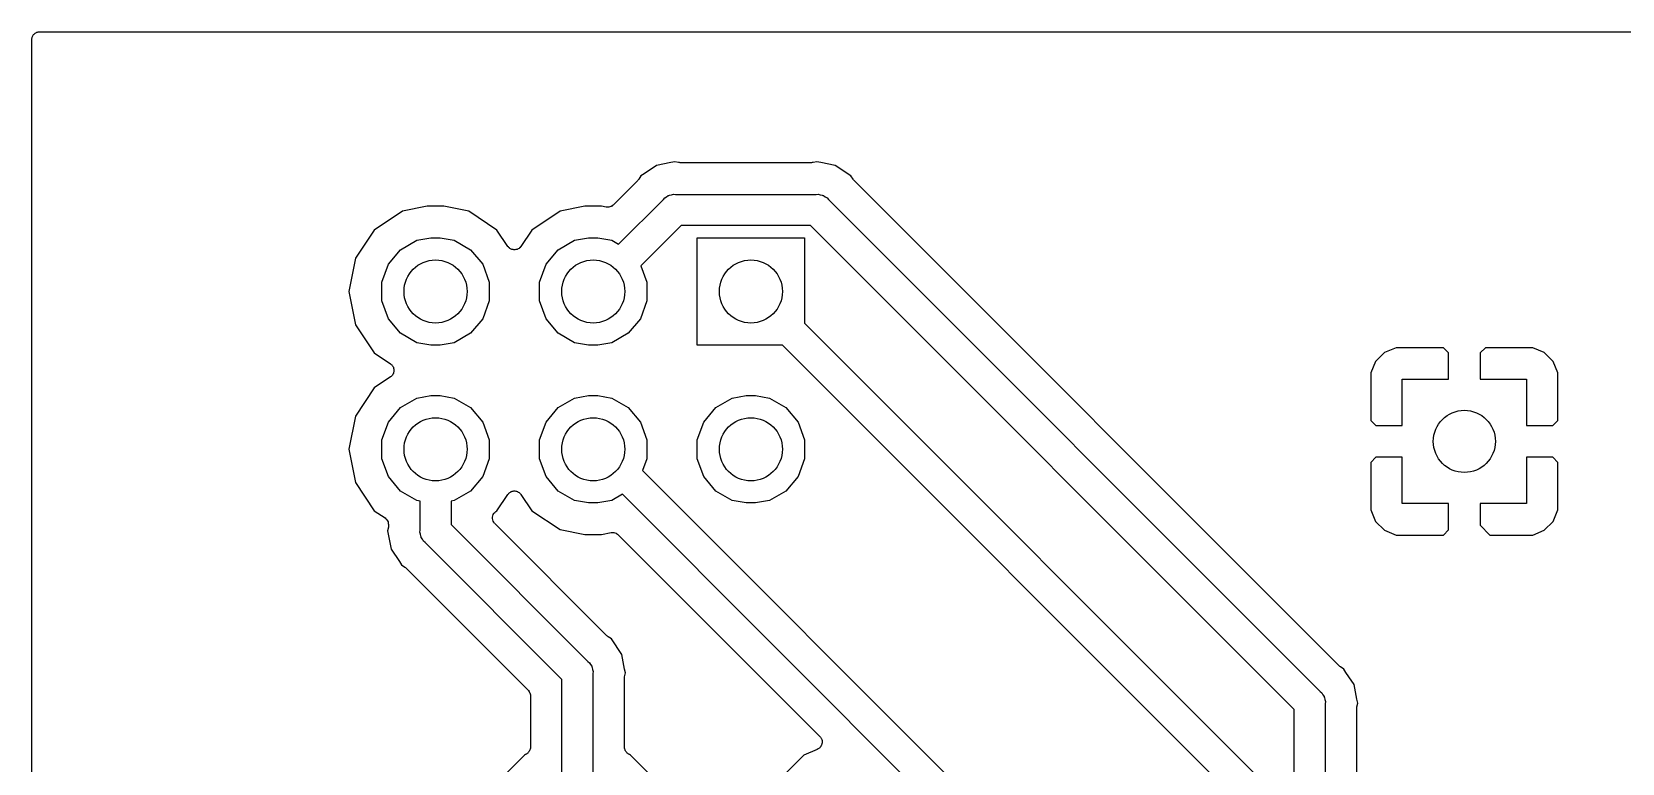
# Model space of a CAD drawing. Extents: x 137.1 to 186.2, y -96.2 to -47.4.
# Drawn here: x 137.07 to 162.69, y -59.22 to -47.45 of the extents above; entities that cross this region are included whole.
import ezdxf

# ---------------------------------------------------------------- set-up
doc = ezdxf.new("R2010")
doc.units = 0
doc.header["$MEASUREMENT"] = 0
doc.layers.add('BLACK', color=7, linetype='CONTINUOUS')

msp = doc.modelspace()

# ---------------------------------------------------------------- linework, layer by layer
at = {"layer": 'BLACK', "linetype": 'CONTINUOUS'}
for p, q in [((137.07, -47.5725), (137.071, -47.5616)), ((137.07, -96.1025), (137.07, -47.5725)), ((137.071, -47.5504), (137.075, -47.54)), ((137.071, -47.5616), (137.071, -47.5504)), ((137.075, -47.54), (137.077, -47.5291)), ((137.077, -47.5291), (137.083, -47.5194)), ((137.083, -47.5194), (137.087, -47.509)), ((137.087, -47.509), (137.094, -47.5005)), ((137.094, -47.5005), (137.099, -47.4909)), ((137.099, -47.4909), (137.108, -47.4837)), ((137.108, -47.4837), (137.115, -47.4752)), ((137.115, -47.4752), (137.124, -47.4697)), ((137.124, -47.4697), (137.133, -47.4625)), ((137.133, -47.4625), (137.143, -47.4587)), ((137.143, -47.4587), (137.153, -47.4532)), ((137.153, -47.4532), (137.164, -47.4512)), ((137.164, -47.4512), (137.174, -47.4474)), ((137.174, -47.4474), (137.186, -47.4474)), ((137.186, -47.4474), (137.196, -47.4455)), ((137.196, -47.4455), (185.727, -47.4455)), ((147.132, -49.5975), (146.934, -49.7297)), ((147.366, -49.5511), (147.132, -49.5975)), ((147.428, -49.5387), (147.366, -49.5511)), ((147.366, -49.5511), (147.366, -49.5511)), ((147.49, -49.5511), (147.428, -49.5387)), ((147.503, -49.5513), (147.49, -49.5511)), ((147.515, -49.5535), (147.503, -49.5513)), ((149.63, -49.5535), (147.515, -49.5535)), ((149.642, -49.5513), (149.63, -49.5535)), ((149.655, -49.5511), (149.642, -49.5513)), ((149.717, -49.5387), (149.655, -49.5511)), ((149.78, -49.5511), (149.717, -49.5387)), ((150.013, -49.5975), (149.78, -49.5511)), ((149.78, -49.5511), (149.78, -49.5511)), ((150.264, -49.765), (150.013, -49.5975)), ((146.83, -49.8371), (146.434, -50.2332)), ((146.838, -49.8269), (146.83, -49.8371)), ((146.846, -49.8179), (146.838, -49.8269)), ((146.882, -49.765), (146.846, -49.8179)), ((146.934, -49.7297), (146.882, -49.765)), ((146.934, -49.7297), (146.934, -49.7297)), ((150.299, -49.8179), (150.264, -49.765)), ((150.308, -49.8269), (150.299, -49.8179)), ((150.315, -49.8372), (150.308, -49.8269)), ((153.48, -53.002), (150.315, -49.8372)), ((146.522, -50.8639), (147.244, -50.1424)), ((147.244, -50.1424), (147.265, -50.117)), ((147.265, -50.117), (147.294, -50.1005)), ((147.294, -50.1005), (147.321, -50.0814)), ((147.321, -50.0814), (147.332, -50.0785)), ((147.332, -50.0785), (147.341, -50.073)), ((147.341, -50.073), (147.374, -50.0672)), ((147.374, -50.0672), (147.406, -50.0586)), ((147.406, -50.0586), (147.439, -50.0615)), ((147.439, -50.0615), (149.706, -50.0615)), ((149.706, -50.0615), (149.739, -50.0586)), ((149.739, -50.0586), (149.771, -50.0672)), ((149.771, -50.0672), (149.804, -50.073)), ((149.804, -50.073), (149.814, -50.0785)), ((149.814, -50.0785), (149.825, -50.0814)), ((149.825, -50.0814), (149.852, -50.1004)), ((149.852, -50.1004), (149.88, -50.117)), ((149.88, -50.117), (149.902, -50.1424)), ((149.902, -50.1424), (157.825, -58.066)), ((143.039, -50.3335), (142.585, -50.6366)), ((143.439, -50.2539), (143.039, -50.3335)), ((143.709, -50.2539), (143.439, -50.2539)), ((144.109, -50.3335), (143.709, -50.2539)), ((144.563, -50.6366), (144.109, -50.3335)), ((145.579, -50.3335), (145.125, -50.6366)), ((145.979, -50.2539), (145.579, -50.3335)), ((146.249, -50.2539), (145.979, -50.2539)), ((146.32, -50.268), (146.249, -50.2539)), ((146.338, -50.2683), (146.32, -50.268)), ((146.356, -50.2699), (146.338, -50.2683)), ((146.36, -50.2688), (146.356, -50.2699)), ((146.364, -50.2689), (146.36, -50.2688)), ((146.381, -50.2631), (146.364, -50.2689)), ((146.398, -50.2585), (146.381, -50.2631)), ((146.402, -50.2561), (146.398, -50.2585)), ((146.406, -50.2547), (146.402, -50.2561)), ((146.42, -50.2435), (146.406, -50.2547)), ((146.434, -50.2332), (146.42, -50.2435)), ((142.585, -50.6366), (142.282, -51.0903)), ((144.738, -50.8993), (144.563, -50.6366)), ((145.125, -50.6366), (144.95, -50.8993)), ((147.532, -50.5615), (146.882, -51.2109)), ((149.614, -50.5615), (147.532, -50.5615)), ((157.406, -58.3541), (149.614, -50.5615)), ((142.815, -51.187), (143.01, -50.9537)), ((143.01, -50.9537), (143.274, -50.8015)), ((143.274, -50.8015), (143.498, -50.7619)), ((143.498, -50.7619), (143.65, -50.7619)), ((143.65, -50.7619), (143.874, -50.8015)), ((143.874, -50.8015), (144.138, -50.9537)), ((144.138, -50.9537), (144.333, -51.187)), ((144.748, -50.9093), (144.738, -50.8993)), ((144.756, -50.9205), (144.748, -50.9093)), ((144.763, -50.9252), (144.756, -50.9205)), ((144.769, -50.9312), (144.763, -50.9252)), ((144.781, -50.9373), (144.769, -50.9312)), ((144.793, -50.945), (144.781, -50.9373)), ((144.801, -50.947), (144.793, -50.945)), ((144.808, -50.9507), (144.801, -50.947)), ((144.822, -50.9522), (144.808, -50.9507)), ((144.836, -50.9555), (144.822, -50.9522)), ((144.844, -50.9546), (144.836, -50.9555)), ((144.852, -50.9555), (144.844, -50.9546)), ((144.866, -50.9522), (144.852, -50.9555)), ((144.88, -50.9507), (144.866, -50.9522)), ((144.887, -50.947), (144.88, -50.9507)), ((144.895, -50.945), (144.887, -50.947)), ((144.907, -50.9373), (144.895, -50.945)), ((144.919, -50.9312), (144.907, -50.9373)), ((144.925, -50.9252), (144.919, -50.9312)), ((144.932, -50.9205), (144.925, -50.9252)), ((144.94, -50.9093), (144.932, -50.9205)), ((144.95, -50.8993), (144.94, -50.9093)), ((145.355, -51.187), (145.55, -50.9537)), ((145.55, -50.9537), (145.814, -50.8015)), ((145.814, -50.8015), (146.038, -50.7619)), ((146.038, -50.7619), (146.19, -50.7619)), ((146.19, -50.7619), (146.414, -50.8015)), ((146.414, -50.8015), (146.522, -50.8639)), ((147.79, -52.4891), (147.79, -50.7619)), ((147.79, -50.7619), (149.518, -50.7619)), ((149.518, -50.7619), (149.518, -52.1355)), ((142.282, -51.0903), (142.176, -51.6255)), ((142.71, -51.4732), (142.815, -51.187)), ((144.333, -51.187), (144.438, -51.4732)), ((145.25, -51.4732), (145.355, -51.187)), ((146.882, -51.2109), (146.978, -51.4732)), ((142.71, -51.7778), (142.71, -51.4732)), ((144.438, -51.4732), (144.438, -51.7778)), ((145.25, -51.7778), (145.25, -51.4732)), ((146.978, -51.4732), (146.978, -51.7778)), ((142.176, -51.6255), (142.282, -52.1607)), ((142.815, -52.064), (142.71, -51.7778)), ((144.438, -51.7778), (144.333, -52.064)), ((145.355, -52.064), (145.25, -51.7778)), ((146.978, -51.7778), (146.873, -52.064)), ((142.282, -52.1607), (142.585, -52.6144)), ((143.01, -52.2973), (142.815, -52.064)), ((144.333, -52.064), (144.138, -52.2973)), ((145.55, -52.2973), (145.355, -52.064)), ((146.873, -52.064), (146.678, -52.2973)), ((149.518, -52.1355), (157.125, -59.743)), ((143.274, -52.4495), (143.01, -52.2973)), ((143.498, -52.4891), (143.274, -52.4495)), ((143.65, -52.4891), (143.498, -52.4891)), ((143.874, -52.4495), (143.65, -52.4891)), ((144.138, -52.2973), (143.874, -52.4495)), ((145.814, -52.4495), (145.55, -52.2973)), ((146.038, -52.4891), (145.814, -52.4495)), ((146.19, -52.4891), (146.038, -52.4891)), ((146.414, -52.4495), (146.19, -52.4891)), ((146.678, -52.2973), (146.414, -52.4495)), ((149.164, -52.4891), (147.79, -52.4891)), ((156.706, -60.0311), (149.164, -52.4891)), ((142.585, -52.6144), (142.848, -52.7899)), ((158.716, -52.7507), (158.639, -52.9375)), ((158.859, -52.6078), (158.716, -52.7507)), ((159.046, -52.5305), (158.859, -52.6078)), ((159.809, -52.5305), (159.046, -52.5305)), ((159.893, -52.6149), (159.809, -52.5305)), ((159.893, -53.0385), (159.893, -52.6149)), ((160.485, -52.5305), (160.401, -52.6149)), ((160.401, -52.6149), (160.401, -53.0385)), ((161.248, -52.5305), (160.485, -52.5305)), ((161.435, -52.6078), (161.248, -52.5305)), ((161.578, -52.7507), (161.435, -52.6078)), ((161.655, -52.9375), (161.578, -52.7507)), ((142.848, -53.0011), (142.585, -53.1766)), ((142.848, -52.7899), (142.858, -52.7995)), ((142.858, -52.9915), (142.848, -53.0011)), ((142.858, -52.7995), (142.869, -52.8077)), ((142.869, -52.9833), (142.858, -52.9915)), ((142.869, -52.8077), (142.874, -52.8146)), ((142.874, -52.9764), (142.869, -52.9833)), ((142.874, -52.8146), (142.88, -52.8204)), ((142.88, -52.9706), (142.874, -52.9764)), ((142.88, -52.8204), (142.886, -52.8328)), ((142.886, -52.9582), (142.88, -52.9706)), ((142.886, -52.8328), (142.894, -52.8443)), ((142.894, -52.9466), (142.886, -52.9582)), ((142.894, -52.8443), (142.896, -52.8525)), ((142.896, -52.9385), (142.894, -52.9466)), ((142.896, -52.8525), (142.899, -52.86)), ((142.899, -52.931), (142.896, -52.9385)), ((142.899, -52.86), (142.901, -52.8737)), ((142.901, -52.9173), (142.899, -52.931)), ((142.901, -52.8737), (142.904, -52.8872)), ((142.904, -52.9038), (142.901, -52.9173)), ((142.904, -52.8872), (142.903, -52.8955)), ((142.903, -52.8955), (142.904, -52.9038)), ((154.892, -54.414), (153.48, -53.002)), ((153.48, -53.002), (153.48, -53.002)), ((158.639, -52.9375), (158.639, -53.7001)), ((161.655, -53.7001), (161.655, -52.9375)), ((142.585, -53.1766), (142.282, -53.6303)), ((159.147, -53.7845), (159.147, -53.0385)), ((159.147, -53.0385), (159.893, -53.0385)), ((160.401, -53.0385), (161.147, -53.0385)), ((161.147, -53.0385), (161.147, -53.7845)), ((142.815, -53.727), (143.01, -53.4937)), ((143.01, -53.4937), (143.274, -53.3415)), ((143.274, -53.3415), (143.498, -53.3019)), ((143.498, -53.3019), (143.65, -53.3019)), ((143.65, -53.3019), (143.874, -53.3415)), ((143.874, -53.3415), (144.138, -53.4937)), ((144.138, -53.4937), (144.333, -53.727)), ((145.355, -53.727), (145.55, -53.4937)), ((145.55, -53.4937), (145.814, -53.3415)), ((145.814, -53.3415), (146.038, -53.3019)), ((146.038, -53.3019), (146.19, -53.3019)), ((146.19, -53.3019), (146.414, -53.3415)), ((146.414, -53.3415), (146.678, -53.4937)), ((146.678, -53.4937), (146.873, -53.727)), ((147.895, -53.727), (148.09, -53.4937)), ((148.09, -53.4937), (148.354, -53.3415)), ((148.354, -53.3415), (148.578, -53.3019)), ((148.578, -53.3019), (148.73, -53.3019)), ((148.73, -53.3019), (148.954, -53.3415)), ((148.954, -53.3415), (149.218, -53.4937)), ((149.218, -53.4937), (149.413, -53.727)), ((142.282, -53.6303), (142.176, -54.1655)), ((142.71, -54.0132), (142.815, -53.727)), ((144.333, -53.727), (144.438, -54.0132)), ((145.25, -54.0132), (145.355, -53.727)), ((146.873, -53.727), (146.978, -54.0132)), ((147.79, -54.0132), (147.895, -53.727)), ((149.413, -53.727), (149.518, -54.0132)), ((158.639, -53.7001), (158.723, -53.7845)), ((158.723, -53.7845), (159.147, -53.7845)), ((161.147, -53.7845), (161.571, -53.7845)), ((161.571, -53.7845), (161.655, -53.7001)), ((142.71, -54.3178), (142.71, -54.0132)), ((144.438, -54.0132), (144.438, -54.3178)), ((145.25, -54.3178), (145.25, -54.0132)), ((146.978, -54.0132), (146.978, -54.3178)), ((147.79, -54.3178), (147.79, -54.0132)), ((149.518, -54.0132), (149.518, -54.3178)), ((142.176, -54.1655), (142.282, -54.7007)), ((158.723, -54.2925), (158.639, -54.3769)), ((159.147, -54.2925), (158.723, -54.2925)), ((159.147, -55.0385), (159.147, -54.2925)), ((161.147, -54.2925), (161.147, -55.0385)), ((161.571, -54.2925), (161.147, -54.2925)), ((161.655, -54.3769), (161.571, -54.2925)), ((142.815, -54.604), (142.71, -54.3178)), ((144.438, -54.3178), (144.333, -54.604)), ((145.355, -54.604), (145.25, -54.3178)), ((146.978, -54.3178), (146.909, -54.5071)), ((146.909, -54.5071), (163.243, -70.8414)), ((147.895, -54.604), (147.79, -54.3178)), ((149.518, -54.3178), (149.413, -54.604)), ((154.892, -54.4141), (154.892, -54.414)), ((158.131, -57.6529), (154.892, -54.4141)), ((158.639, -54.3769), (158.639, -55.1395)), ((161.655, -55.1395), (161.655, -54.3769)), ((142.282, -54.7007), (142.585, -55.1544)), ((143.01, -54.8373), (142.815, -54.604)), ((144.333, -54.604), (144.138, -54.8373)), ((145.55, -54.8373), (145.355, -54.604)), ((148.09, -54.8373), (147.895, -54.604)), ((149.413, -54.604), (149.218, -54.8373)), ((143.274, -54.9895), (143.01, -54.8373)), ((143.324, -54.9983), (143.274, -54.9895)), ((143.324, -55.4685), (143.324, -54.9983)), ((143.874, -54.9895), (143.824, -54.9983)), ((143.824, -54.9983), (143.824, -55.3758)), ((144.138, -54.8373), (143.874, -54.9895)), ((144.563, -55.1544), (144.738, -54.8917)), ((144.738, -54.8917), (144.748, -54.8817)), ((144.748, -54.8817), (144.756, -54.8705)), ((144.756, -54.8705), (144.763, -54.8658)), ((144.763, -54.8658), (144.769, -54.8598)), ((144.769, -54.8598), (144.781, -54.8537)), ((144.781, -54.8537), (144.793, -54.846)), ((144.793, -54.846), (144.801, -54.844)), ((144.801, -54.844), (144.808, -54.8403)), ((144.808, -54.8403), (144.822, -54.8388)), ((144.822, -54.8388), (144.836, -54.8355)), ((144.836, -54.8355), (144.844, -54.8364)), ((144.844, -54.8364), (144.852, -54.8355)), ((144.852, -54.8355), (144.866, -54.8388)), ((144.866, -54.8388), (144.88, -54.8403)), ((144.88, -54.8403), (144.887, -54.844)), ((144.887, -54.844), (144.895, -54.846)), ((144.895, -54.846), (144.907, -54.8537)), ((144.907, -54.8537), (144.919, -54.8598)), ((144.919, -54.8598), (144.925, -54.8658)), ((144.925, -54.8658), (144.932, -54.8705)), ((144.932, -54.8705), (144.94, -54.8817)), ((144.94, -54.8817), (144.95, -54.8917)), ((144.95, -54.8917), (145.125, -55.1544)), ((145.814, -54.9895), (145.55, -54.8373)), ((146.038, -55.0291), (145.814, -54.9895)), ((146.19, -55.0291), (146.038, -55.0291)), ((146.414, -54.9895), (146.19, -55.0291)), ((146.585, -54.8907), (146.414, -54.9895)), ((162.824, -71.1295), (146.585, -54.8907)), ((148.354, -54.9895), (148.09, -54.8373)), ((148.578, -55.0291), (148.354, -54.9895)), ((148.73, -55.0291), (148.578, -55.0291)), ((148.954, -54.9895), (148.73, -55.0291)), ((149.218, -54.8373), (148.954, -54.9895)), ((159.893, -55.0385), (159.147, -55.0385)), ((159.893, -55.4621), (159.893, -55.0385)), ((161.147, -55.0385), (160.401, -55.0385)), ((160.401, -55.0385), (160.401, -55.3892)), ((142.585, -55.1544), (142.76, -55.2709)), ((142.76, -55.2709), (142.773, -55.2833)), ((142.773, -55.2833), (142.786, -55.2949)), ((142.786, -55.2949), (142.788, -55.2985)), ((142.788, -55.2985), (142.791, -55.3014)), ((142.791, -55.3014), (142.799, -55.3175)), ((142.799, -55.3175), (142.808, -55.3331)), ((142.808, -55.3331), (142.809, -55.3372)), ((142.809, -55.3372), (142.811, -55.341)), ((144.49, -55.2792), (144.493, -55.2586)), ((144.491, -55.2806), (144.49, -55.2792)), ((144.491, -55.282), (144.491, -55.2806)), ((144.496, -55.302), (144.491, -55.282)), ((144.493, -55.2586), (144.494, -55.238)), ((144.494, -55.238), (144.495, -55.2368)), ((144.495, -55.2354), (144.504, -55.2168)), ((144.495, -55.2368), (144.495, -55.2354)), ((144.501, -55.322), (144.496, -55.302)), ((144.502, -55.3232), (144.501, -55.322)), ((144.502, -55.3246), (144.502, -55.3232)), ((144.514, -55.3415), (144.502, -55.3246)), ((144.504, -55.2168), (144.513, -55.198)), ((144.513, -55.198), (144.514, -55.1971)), ((144.514, -55.1971), (144.515, -55.1958)), ((144.515, -55.1958), (144.53, -55.1815)), ((144.53, -55.1815), (144.544, -55.1669)), ((144.544, -55.1669), (144.546, -55.1663)), ((144.546, -55.1663), (144.547, -55.1653)), ((144.547, -55.1653), (144.563, -55.1544)), ((145.125, -55.1544), (145.579, -55.4575)), ((158.639, -55.1395), (158.716, -55.3263)), ((158.716, -55.3263), (158.859, -55.4692)), ((161.435, -55.4692), (161.578, -55.3263)), ((161.578, -55.3263), (161.655, -55.1395)), ((142.814, -55.417), (142.801, -55.4794)), ((142.801, -55.4794), (142.86, -55.7752)), ((142.811, -55.341), (142.813, -55.3588)), ((142.813, -55.3588), (142.816, -55.3765)), ((142.816, -55.3922), (142.814, -55.4045)), ((142.814, -55.4045), (142.814, -55.417)), ((142.816, -55.3765), (142.816, -55.3922)), ((143.321, -55.5015), (143.324, -55.4685)), ((143.33, -55.5336), (143.321, -55.5015)), ((143.335, -55.5662), (143.33, -55.5336)), ((143.341, -55.5759), (143.335, -55.5662)), ((143.344, -55.5867), (143.341, -55.5759)), ((143.363, -55.6139), (143.344, -55.5867)), ((143.824, -55.3758), (146.029, -57.5809)), ((144.525, -55.3587), (144.514, -55.3415)), ((144.526, -55.3595), (144.525, -55.3587)), ((144.527, -55.3607), (144.526, -55.3595)), ((146.334, -57.1678), (144.527, -55.3607)), ((145.579, -55.4575), (145.979, -55.5371)), ((145.979, -55.5371), (146.249, -55.5371)), ((146.249, -55.5371), (146.403, -55.5065)), ((146.403, -55.5065), (146.421, -55.5061)), ((146.421, -55.5061), (146.439, -55.5046)), ((146.439, -55.5046), (146.443, -55.5056)), ((146.443, -55.5056), (146.447, -55.5056)), ((146.447, -55.5056), (146.464, -55.5113)), ((146.464, -55.5113), (146.481, -55.516)), ((146.481, -55.516), (146.485, -55.5184)), ((146.485, -55.5184), (146.489, -55.5197)), ((146.489, -55.5197), (146.503, -55.531)), ((146.503, -55.531), (146.517, -55.5413)), ((146.517, -55.5413), (149.766, -58.7894)), ((158.859, -55.4692), (159.046, -55.5465)), ((159.046, -55.5465), (159.809, -55.5465)), ((159.809, -55.5465), (159.893, -55.4621)), ((160.401, -55.3892), (160.558, -55.5465)), ((160.558, -55.5465), (161.248, -55.5465)), ((161.248, -55.5465), (161.435, -55.4692)), ((142.86, -55.7752), (142.992, -55.973)), ((143.38, -55.6426), (143.363, -55.6139)), ((143.405, -55.6639), (143.38, -55.6426)), ((145.61, -57.869), (143.405, -55.6639)), ((142.992, -55.973), (142.992, -55.973)), ((142.992, -55.973), (143.028, -56.0259)), ((143.028, -56.0259), (143.08, -56.0612)), ((143.08, -56.0612), (143.089, -56.0699)), ((143.089, -56.0699), (143.1, -56.077)), ((143.1, -56.077), (145.065, -58.0422)), ((146.345, -57.1749), (146.334, -57.1678)), ((146.354, -57.1836), (146.345, -57.1749)), ((146.406, -57.2189), (146.354, -57.1836)), ((146.574, -57.4696), (146.406, -57.2189)), ((146.029, -57.5809), (146.054, -57.6022)), ((146.054, -57.6022), (146.071, -57.6309)), ((146.071, -57.6309), (146.09, -57.6581)), ((146.62, -57.703), (146.574, -57.4696)), ((145.61, -59.3942), (145.61, -57.869)), ((146.09, -57.6581), (146.093, -57.6689)), ((146.093, -57.6689), (146.099, -57.6786)), ((146.099, -57.6786), (146.104, -57.7112)), ((146.104, -57.7112), (146.113, -57.7433)), ((146.113, -57.7433), (146.11, -57.7763)), ((146.11, -57.7763), (146.11, -59.3942)), ((146.618, -57.8526), (146.62, -57.8403)), ((146.618, -58.9624), (146.618, -57.8526)), ((146.633, -57.7654), (146.62, -57.703)), ((146.62, -57.703), (146.62, -57.703)), ((146.62, -57.8278), (146.633, -57.7654)), ((146.62, -57.8403), (146.62, -57.8278)), ((158.141, -57.66), (158.131, -57.6529)), ((158.15, -57.6687), (158.141, -57.66)), ((158.203, -57.704), (158.15, -57.6687)), ((158.238, -57.7569), (158.203, -57.704)), ((158.287, -57.8301), (158.238, -57.7569)), ((158.238, -57.7569), (158.238, -57.7569)), ((158.37, -57.9547), (158.287, -57.8301)), ((158.287, -57.8301), (158.287, -57.8301)), ((145.065, -58.0422), (145.068, -58.0468)), ((145.068, -58.0468), (145.072, -58.0503)), ((145.072, -58.0503), (145.081, -58.0647)), ((145.081, -58.0647), (145.09, -58.0783)), ((145.09, -58.0783), (145.092, -58.0837)), ((145.092, -58.0837), (145.094, -58.0885)), ((145.094, -58.0885), (145.097, -58.1049)), ((145.097, -58.1049), (145.102, -58.1209)), ((145.102, -58.1209), (145.101, -58.1265)), ((145.101, -58.1265), (145.102, -58.132)), ((145.102, -58.132), (145.102, -58.9624)), ((157.825, -58.066), (157.851, -58.0873)), ((157.851, -58.0873), (157.867, -58.116)), ((157.867, -58.116), (157.886, -58.1432)), ((157.886, -58.1432), (157.889, -58.154)), ((157.889, -58.154), (157.895, -58.1637)), ((158.417, -58.1881), (158.37, -57.9547)), ((157.406, -63.5384), (157.406, -58.3541)), ((157.895, -58.1637), (157.901, -58.1963)), ((157.901, -58.1963), (157.909, -58.2284)), ((157.909, -58.2284), (157.906, -58.2614)), ((157.906, -58.2614), (157.906, -63.4457)), ((158.414, -58.3377), (158.416, -58.3254)), ((158.414, -63.1827), (158.414, -58.3377)), ((158.416, -58.3254), (158.417, -58.3129)), ((158.429, -58.2505), (158.417, -58.1881)), ((158.417, -58.1881), (158.417, -58.1881)), ((158.417, -58.3129), (158.429, -58.2505)), ((149.766, -58.7894), (149.773, -58.8008)), ((149.773, -58.8008), (149.783, -58.811)), ((149.783, -58.811), (149.786, -58.8187)), ((149.786, -58.8187), (149.791, -58.8255)), ((149.793, -58.9247), (149.788, -58.9379)), ((149.791, -58.8255), (149.794, -58.8389)), ((149.798, -58.9121), (149.793, -58.9247)), ((149.794, -58.8389), (149.8, -58.8517)), ((149.799, -58.9038), (149.798, -58.9121)), ((149.802, -58.8958), (149.799, -58.9038)), ((149.8, -58.8517), (149.8, -58.8601)), ((149.8, -58.8601), (149.802, -58.8681)), ((149.802, -58.8681), (149.801, -58.882)), ((149.801, -58.882), (149.802, -58.8958)), ((145.006, -59.0871), (144.582, -59.5113)), ((145.024, -59.0797), (145.006, -59.0871)), ((145.031, -59.0752), (145.024, -59.0797)), ((145.039, -59.0724), (145.031, -59.0752)), ((145.049, -59.0634), (145.039, -59.0724)), ((145.061, -59.056), (145.049, -59.0634)), ((145.066, -59.0494), (145.061, -59.056)), ((145.072, -59.044), (145.066, -59.0494)), ((145.079, -59.032), (145.072, -59.044)), ((145.088, -59.021), (145.079, -59.032)), ((145.09, -59.013), (145.088, -59.021)), ((145.094, -59.0058), (145.09, -59.013)), ((145.097, -58.9922), (145.094, -59.0058)), ((145.101, -58.9789), (145.097, -58.9922)), ((145.102, -58.9624), (145.101, -58.9706)), ((145.101, -58.9706), (145.101, -58.9789)), ((146.619, -58.9706), (146.618, -58.9624)), ((146.619, -58.9789), (146.619, -58.9706)), ((146.623, -58.9922), (146.619, -58.9789)), ((146.626, -59.0058), (146.623, -58.9922)), ((146.63, -59.013), (146.626, -59.0058)), ((146.632, -59.021), (146.63, -59.013)), ((146.641, -59.032), (146.632, -59.021)), ((146.648, -59.044), (146.641, -59.032)), ((146.654, -59.0494), (146.648, -59.044)), ((146.659, -59.056), (146.654, -59.0494)), ((146.671, -59.0634), (146.659, -59.056)), ((146.681, -59.0724), (146.671, -59.0634)), ((146.689, -59.0752), (146.681, -59.0724)), ((146.696, -59.0797), (146.689, -59.0752)), ((146.714, -59.0871), (146.696, -59.0797)), ((147.138, -59.5113), (146.714, -59.0871)), ((149.506, -59.0871), (149.082, -59.5113)), ((149.724, -58.9966), (149.506, -59.0871)), ((149.736, -58.9891), (149.724, -58.9966)), ((149.749, -58.9833), (149.736, -58.9891)), ((149.754, -58.9773), (149.749, -58.9833)), ((149.762, -58.9729), (149.754, -58.9773)), ((149.77, -58.9619), (149.762, -58.9729)), ((149.78, -58.9521), (149.77, -58.9619)), ((149.783, -58.9445), (149.78, -58.9521)), ((149.788, -58.9379), (149.783, -58.9445))]:
    msp.add_line(p, q, dxfattribs=at)
at = {"layer": 'BLACK'}
for centre, radius in [((143.574, -51.6255), 0.508), ((146.114, -51.6255), 0.508), ((148.654, -51.6255), 0.508), ((160.147, -54.0385), 0.5), ((143.574, -54.1655), 0.508), ((146.114, -54.1655), 0.508), ((148.654, -54.1655), 0.508)]:
    msp.add_circle(centre, radius, dxfattribs=at)

doc.saveas('drawing.dxf')
